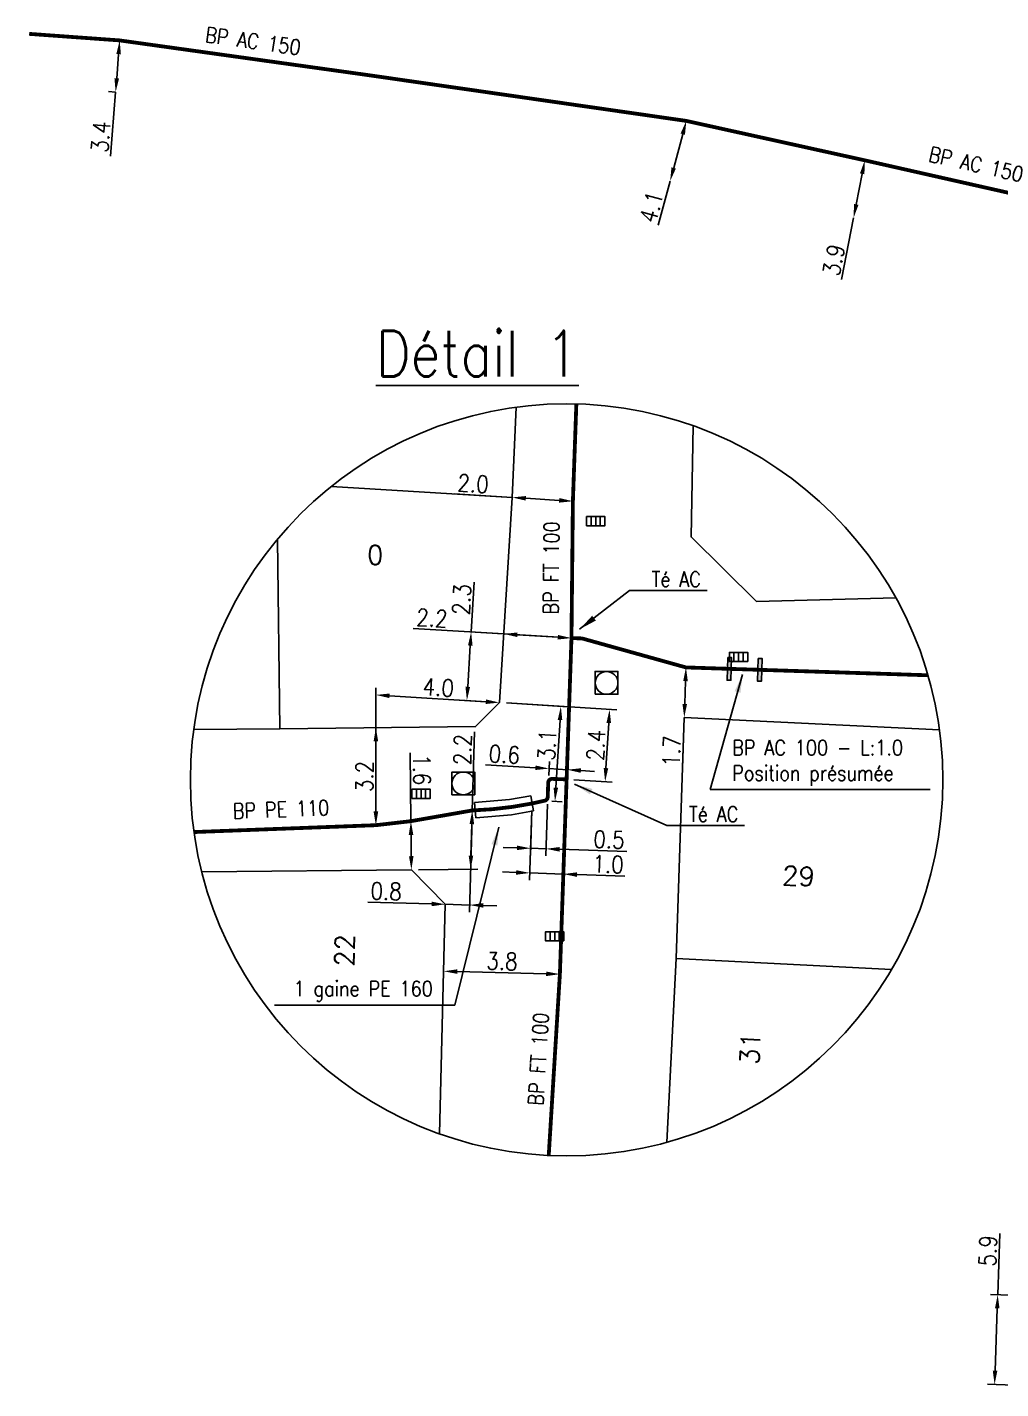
# Model space of a CAD drawing. Header units: millimetres. Extents: x 185000 to 186000, y 127990 to 129010.
# Drawn here: x 184999.9 to 185063.8, y 128136.2 to 128225.7 of the extents above; entities that cross this region are included whole.
import ezdxf
from ezdxf.enums import TextEntityAlignment as Align

# ---------------------------------------------------------------- set-up
doc = ezdxf.new("R2010")
doc.units = ezdxf.units.MM
doc.header["$PDMODE"] = 34
doc.linetypes.add('L_25_AP', pattern=[2000, 1000, 1000])
doc.layers.get('0').update_dxf_attribs({"linetype": 'CONTINUOUS'})
doc.layers.get('DEFPOINTS').update_dxf_attribs({"linetype": 'CONTINUOUS'})
doc.layers.add('L_150', color=1, linetype='CONTINUOUS')
doc.layers.add('L_900', color=7, linetype='CONTINUOUS')
doc.styles.get("Standard").update_dxf_attribs({"font": 'romans.shx', "width": 0.85})
doc.dimstyles.get("Standard").update_dxf_attribs({"dimtxt": 1.5, "dimasz": 1.2, "dimexe": 0.625, "dimexo": 0.625, "dimgap": 0.25, "dimtad": 1, "dimdec": 1, "dimzin": 0, "dimdsep": 46, "dimtxsty": 'Standard', "dimcen": -0.5, "dimadec": 0, "dimazin": 0, "dimtfac": 1, "dimtdec": 1, "dimtmove": 0, "dimatfit": 3, "dimfxl": 0, "dimtolj": 1, "dimtzin": 0, "dimarcsym": 0})

# ---------------------------------------------------------------- blocks, each defined once
blk = doc.blocks.new('*D214')
at = {"layer": 'DEFPOINTS', "color": 0, "linetype": 'Continuous', "transparency": 16777216}
for p in [(185005.946, 128224.823), (185005.681, 128221.433), (185005.681, 128221.433)]:
    blk.add_point(p, dxfattribs=at)
at = {"layer": 'L_150', "color": 0, "linetype": 'Continuous', "lineweight": -2, "transparency": 16777216}
for p, q in [((185005.946, 128224.823), (185005.478, 128224.859)), ((185005.876, 128223.925), (185005.751, 128222.33)), ((185005.681, 128221.433), (185005.214, 128221.469)), ((185005.681, 128221.433), (185005.352, 128217.222))]:
    blk.add_line(p, q, dxfattribs=at)
at = {"layer": 'L_150', "color": 0, "linetype": 'Continuous', "transparency": 16777216}
for points in [[(185005.726, 128223.937), (185006.025, 128223.914), (185005.946, 128224.823)], [(185005.601, 128222.342), (185005.901, 128222.319), (185005.681, 128221.433)]]:
    blk.add_solid(points, dxfattribs=at)
at = {"layer": 'L_150', "color": 0, "linetype": 'Continuous', "transparency": 16777216, "insert": (185004.699, 128218.488), "char_height": 1.125, "attachment_point": 5, "rotation": 85.53688}
blk.add_mtext('\\A1;3.4', dxfattribs=at)
blk = doc.blocks.new('*D2106')
at = {"layer": 'DEFPOINTS', "color": 0, "linetype": 'Continuous', "transparency": 16777216}
for p in [(185063.613, 128142.396), (185069.153, 128142.203), (185071.576, 128136.215)]:
    blk.add_point(p, dxfattribs=at)
at = {"layer": 'L_150', "color": 0, "linetype": 'Continuous', "lineweight": -2, "transparency": 16777216}
for p, q in [((185063.613, 128142.396), (185063.754, 128146.423)), ((185068.685, 128142.219), (185063.145, 128142.413)), ((185063.439, 128137.399), (185063.582, 128141.497)), ((185071.107, 128136.231), (185062.939, 128136.516))]:
    blk.add_line(p, q, dxfattribs=at)
at = {"layer": 'L_150', "color": 0, "linetype": 'Continuous', "transparency": 16777216}
for points in [[(185063.432, 128141.502), (185063.732, 128141.492), (185063.613, 128142.396)], [(185063.289, 128137.404), (185063.589, 128137.394), (185063.408, 128136.5)]]:
    blk.add_solid(points, dxfattribs=at)
at = {"layer": 'L_150', "color": 0, "linetype": 'Continuous', "transparency": 16777216, "insert": (185062.964, 128145.283), "char_height": 1.125, "attachment_point": 5, "rotation": 88.00261}
blk.add_mtext('\\A1;5.9', dxfattribs=at)
blk = doc.blocks.new('*D2126')
at = {"layer": 'DEFPOINTS', "color": 0, "linetype": 'Continuous', "transparency": 16777216}
for p in [(185054.883, 128216.942), (185054.15, 128213.163), (185054.15, 128213.163)]:
    blk.add_point(p, dxfattribs=at)
at = {"layer": 'L_150', "color": 0, "linetype": 'Continuous', "lineweight": -2, "transparency": 16777216}
for p, q in [((185054.712, 128216.059), (185054.321, 128214.046)), ((185054.15, 128213.163), (185053.362, 128209.105))]:
    blk.add_line(p, q, dxfattribs=at)
at = {"layer": 'L_150', "color": 0, "linetype": 'Continuous', "transparency": 16777216}
for points in [[(185054.565, 128216.087), (185054.859, 128216.03), (185054.883, 128216.942)], [(185054.174, 128214.075), (185054.468, 128214.018), (185054.15, 128213.163)]]:
    blk.add_solid(points, dxfattribs=at)
at = {"layer": 'L_150', "color": 0, "linetype": 'Continuous', "transparency": 16777216, "insert": (185052.848, 128210.393), "char_height": 1.125, "attachment_point": 5, "rotation": 79.01505}
blk.add_mtext('\\A1;3.9', dxfattribs=at)
blk = doc.blocks.new('*D2130')
at = {"layer": 'DEFPOINTS', "color": 0, "linetype": 'Continuous', "transparency": 16777216}
for p in [(185043.161, 128219.533), (185042.098, 128215.573), (185042.098, 128215.573)]:
    blk.add_point(p, dxfattribs=at)
at = {"layer": 'L_150', "color": 0, "linetype": 'Continuous', "lineweight": -2, "transparency": 16777216}
for p, q in [((185042.928, 128218.664), (185042.331, 128216.442)), ((185042.098, 128215.573), (185041.318, 128212.671))]:
    blk.add_line(p, q, dxfattribs=at)
at = {"layer": 'L_150', "color": 0, "linetype": 'Continuous', "transparency": 16777216}
for points in [[(185042.783, 128218.703), (185043.073, 128218.625), (185043.161, 128219.533)], [(185042.186, 128216.481), (185042.476, 128216.404), (185042.098, 128215.573)]]:
    blk.add_solid(points, dxfattribs=at)
at = {"layer": 'L_150', "color": 0, "linetype": 'Continuous', "transparency": 16777216, "insert": (185040.867, 128213.882), "char_height": 1.125, "attachment_point": 5, "rotation": 74.96774}
blk.add_mtext('\\A1;4.1', dxfattribs=at)
blk = doc.blocks.new('*D2175')
at = {"layer": 'DEFPOINTS', "color": 0, "linetype": 'Continuous', "transparency": 16777216}
for p in [(185027.22, 128163.652), (185027.22, 128163.652), (185034.858, 128163.462)]:
    blk.add_point(p, dxfattribs=at)
at = {"layer": 'L_900', "color": 0, "linetype": 'Continuous', "lineweight": -2, "transparency": 16777216}
blk.add_line((185033.958, 128163.484), (185028.12, 128163.63), dxfattribs=at)
at = {"layer": 'L_900', "color": 0, "linetype": 'Continuous', "transparency": 16777216}
for points in [[(185028.124, 128163.78), (185028.116, 128163.48), (185027.22, 128163.652)], [(185033.962, 128163.634), (185033.954, 128163.335), (185034.858, 128163.462)]]:
    blk.add_solid(points, dxfattribs=at)
at = {"layer": 'L_900', "color": 0, "linetype": 'Continuous', "transparency": 16777216, "insert": (185031.058, 128164.307), "char_height": 1.125, "attachment_point": 5, "rotation": 358.57568}
blk.add_mtext('\\A1;3.8', dxfattribs=at)
blk = doc.blocks.new('*D2176')
at = {"layer": 'DEFPOINTS', "color": 0, "linetype": 'Continuous', "transparency": 16777216}
for p in [(185035.619, 128185.547), (185028.751, 128181.441), (185030.89, 128181.31)]:
    blk.add_point(p, dxfattribs=at)
at = {"layer": 'L_900', "color": 0, "linetype": 'Continuous', "lineweight": -2, "transparency": 16777216}
for p, q in [((185029.029, 128185.953), (185029.23, 128189.225)), ((185035.152, 128185.576), (185028.561, 128185.982)), ((185028.806, 128182.34), (185028.974, 128185.055)), ((185030.422, 128181.338), (185028.283, 128181.47))]:
    blk.add_line(p, q, dxfattribs=at)
at = {"layer": 'L_900', "color": 0, "linetype": 'Continuous', "transparency": 16777216}
for points in [[(185028.824, 128185.064), (185029.123, 128185.045), (185029.029, 128185.953)], [(185028.657, 128182.349), (185028.956, 128182.33), (185028.751, 128181.441)]]:
    blk.add_solid(points, dxfattribs=at)
at = {"layer": 'L_900', "color": 0, "linetype": 'Continuous', "transparency": 16777216, "insert": (185028.409, 128188.084), "char_height": 1.125, "attachment_point": 5, "rotation": 86.47406}
blk.add_mtext('\\A1;2.3', dxfattribs=at)
blk = doc.blocks.new('*D2177')
at = {"layer": 'DEFPOINTS', "color": 0, "linetype": 'Continuous', "transparency": 16777216}
for p in [(185031.168, 128185.821), (185031.168, 128185.821), (185035.619, 128185.547)]:
    blk.add_point(p, dxfattribs=at)
at = {"layer": 'L_900', "color": 0, "linetype": 'Continuous', "lineweight": -2, "transparency": 16777216}
for p, q in [((185031.168, 128185.821), (185025.226, 128186.187)), ((185034.721, 128185.602), (185032.066, 128185.766))]:
    blk.add_line(p, q, dxfattribs=at)
at = {"layer": 'L_900', "color": 0, "linetype": 'Continuous', "transparency": 16777216}
for points in [[(185032.075, 128185.915), (185032.057, 128185.616), (185031.168, 128185.821)], [(185034.73, 128185.752), (185034.712, 128185.452), (185035.619, 128185.547)]]:
    blk.add_solid(points, dxfattribs=at)
at = {"layer": 'L_900', "color": 0, "linetype": 'Continuous', "transparency": 16777216, "insert": (185026.46, 128186.863), "char_height": 1.125, "attachment_point": 5, "rotation": 356.47406}
blk.add_mtext('\\A1;2.2', dxfattribs=at)
blk = doc.blocks.new('*D2178')
at = {"layer": 'DEFPOINTS', "color": 0, "linetype": 'Continuous', "transparency": 16777216}
for p in [(185031.72, 128194.788), (185031.72, 128194.788), (185035.712, 128194.542)]:
    blk.add_point(p, dxfattribs=at)
at = {"layer": 'L_900', "color": 0, "linetype": 'Continuous', "lineweight": -2, "transparency": 16777216}
for p, q in [((185031.72, 128194.788), (185027.926, 128195.021)), ((185034.814, 128194.597), (185032.618, 128194.732))]:
    blk.add_line(p, q, dxfattribs=at)
at = {"layer": 'L_900', "color": 0, "linetype": 'Continuous', "transparency": 16777216}
for points in [[(185032.627, 128194.882), (185032.609, 128194.583), (185031.72, 128194.788)], [(185034.823, 128194.747), (185034.805, 128194.447), (185035.712, 128194.542)]]:
    blk.add_solid(points, dxfattribs=at)
at = {"layer": 'L_900', "color": 0, "linetype": 'Continuous', "transparency": 16777216, "insert": (185029.159, 128195.697), "char_height": 1.125, "attachment_point": 5, "rotation": 356.47406}
blk.add_mtext('\\A1;2.0', dxfattribs=at)
blk = doc.blocks.new('*D2179')
at = {"layer": 'DEFPOINTS', "color": 0, "linetype": 'Continuous', "transparency": 16777216}
for p in [(185043.139, 128183.618), (185043.026, 128180.32), (185043.026, 128180.32)]:
    blk.add_point(p, dxfattribs=at)
at = {"layer": 'L_900', "color": 0, "linetype": 'Continuous', "lineweight": -2, "transparency": 16777216}
for p, q in [((185043.108, 128182.718), (185043.057, 128181.219)), ((185043.026, 128180.32), (185042.911, 128176.968))]:
    blk.add_line(p, q, dxfattribs=at)
at = {"layer": 'L_900', "color": 0, "linetype": 'Continuous', "transparency": 16777216}
for points in [[(185042.958, 128182.723), (185043.258, 128182.713), (185043.139, 128183.618)], [(185042.907, 128181.224), (185043.207, 128181.214), (185043.026, 128180.32)]]:
    blk.add_solid(points, dxfattribs=at)
at = {"layer": 'L_900', "color": 0, "linetype": 'Continuous', "transparency": 16777216, "insert": (185042.2, 128178.114), "char_height": 1.125, "attachment_point": 5, "rotation": 88.03977}
blk.add_mtext('\\A1;1.7', dxfattribs=at)
blk = doc.blocks.new('*D2180')
at = {"layer": 'DEFPOINTS', "color": 0, "linetype": 'Continuous', "transparency": 16777216}
for p in [(185030.89, 128181.31), (185030.89, 128181.31), (185022.773, 128173.251)]:
    blk.add_point(p, dxfattribs=at)
at = {"layer": 'L_900', "color": 0, "linetype": 'Continuous', "lineweight": -2, "transparency": 16777216}
for p, q in [((185022.773, 128173.721), (185022.773, 128182.279)), ((185023.671, 128181.754), (185029.992, 128181.365))]:
    blk.add_line(p, q, dxfattribs=at)
at = {"layer": 'L_900', "color": 0, "linetype": 'Continuous', "transparency": 16777216}
for points in [[(185023.68, 128181.904), (185023.662, 128181.605), (185022.773, 128181.81)], [(185030.001, 128181.515), (185029.982, 128181.215), (185030.89, 128181.31)]]:
    blk.add_solid(points, dxfattribs=at)
at = {"layer": 'L_900', "color": 0, "linetype": 'Continuous', "transparency": 16777216, "insert": (185026.877, 128182.308), "char_height": 1.125, "attachment_point": 5, "rotation": 356.47406}
blk.add_mtext('\\A1;4.0', dxfattribs=at)
blk = doc.blocks.new('*D2181')
at = {"layer": 'DEFPOINTS', "color": 0, "linetype": 'Continuous', "transparency": 16777216}
for p in [(185025.073, 128173.515), (185025.104, 128170.316), (185025.104, 128170.316)]:
    blk.add_point(p, dxfattribs=at)
at = {"layer": 'L_900', "color": 0, "linetype": 'Continuous', "lineweight": -2, "transparency": 16777216}
for p, q in [((185025.073, 128173.515), (185025.029, 128178.011)), ((185025.095, 128171.216), (185025.081, 128172.615))]:
    blk.add_line(p, q, dxfattribs=at)
at = {"layer": 'L_900', "color": 0, "linetype": 'Continuous', "transparency": 16777216}
for points in [[(185025.231, 128172.617), (185024.931, 128172.614), (185025.073, 128173.515)], [(185025.245, 128171.217), (185024.945, 128171.214), (185025.104, 128170.316)]]:
    blk.add_solid(points, dxfattribs=at)
at = {"layer": 'L_900', "color": 0, "linetype": 'Continuous', "transparency": 16777216, "insert": (185025.79, 128176.898), "char_height": 1.125, "attachment_point": 5, "rotation": 270.55939}
blk.add_mtext('\\A1;1.6', dxfattribs=at)
blk = doc.blocks.new('*D2182')
at = {"layer": 'DEFPOINTS', "color": 0, "linetype": 'Continuous', "transparency": 16777216}
for p in [(185030.89, 128181.31), (185038.122, 128180.864), (185035.299, 128176.261)]:
    blk.add_point(p, dxfattribs=at)
at = {"layer": 'L_900', "color": 0, "linetype": 'Continuous', "lineweight": -2, "transparency": 16777216}
for p, q in [((185031.358, 128181.281), (185038.589, 128180.835)), ((185037.884, 128177.004), (185038.066, 128179.966)), ((185035.767, 128176.233), (185038.296, 128176.077))]:
    blk.add_line(p, q, dxfattribs=at)
at = {"layer": 'L_900', "color": 0, "linetype": 'Continuous', "transparency": 16777216}
for points in [[(185037.917, 128179.975), (185038.216, 128179.957), (185038.122, 128180.864)], [(185037.734, 128177.013), (185038.034, 128176.995), (185037.829, 128176.106)]]:
    blk.add_solid(points, dxfattribs=at)
at = {"layer": 'L_900', "color": 0, "linetype": 'Continuous', "transparency": 16777216, "insert": (185037.225, 128178.51), "char_height": 1.125, "attachment_point": 5, "rotation": 86.47607}
blk.add_mtext('\\A1;2.4', dxfattribs=at)
blk = doc.blocks.new('*D2183')
at = {"layer": 'DEFPOINTS', "color": 0, "linetype": 'Continuous', "transparency": 16777216}
for p in [(185035.339, 128176.898), (185034.092, 128176.053), (185035.298, 128176.229)]:
    blk.add_point(p, dxfattribs=at)
at = {"layer": 'L_900', "color": 0, "linetype": 'Continuous', "lineweight": -2, "transparency": 16777216}
for p, q in [((185033.25, 128177.026), (185029.978, 128177.228)), ((185034.121, 128176.521), (185034.177, 128177.439)), ((185035.339, 128176.898), (185034.148, 128176.971)), ((185035.327, 128176.697), (185035.368, 128177.366)), ((185036.238, 128176.842), (185037.136, 128176.787))]:
    blk.add_line(p, q, dxfattribs=at)
at = {"layer": 'L_900', "color": 0, "linetype": 'Continuous', "transparency": 16777216}
for points in [[(185033.259, 128177.176), (185033.241, 128176.877), (185034.148, 128176.971)], [(185036.247, 128176.992), (185036.228, 128176.693), (185035.339, 128176.898)]]:
    blk.add_solid(points, dxfattribs=at)
at = {"layer": 'L_900', "color": 0, "linetype": 'Continuous', "transparency": 16777216, "insert": (185031.211, 128177.903), "char_height": 1.125, "attachment_point": 5, "rotation": 356.47607}
blk.add_mtext('\\A1;0.6', dxfattribs=at)
blk = doc.blocks.new('*D2184')
at = {"layer": 'DEFPOINTS', "color": 0, "linetype": 'Continuous', "transparency": 16777216}
for p in [(185030.89, 128181.31), (185034.921, 128181.061), (185033.863, 128174.862)]:
    blk.add_point(p, dxfattribs=at)
at = {"layer": 'L_900', "color": 0, "linetype": 'Continuous', "lineweight": -2, "transparency": 16777216}
for p, q in [((185031.358, 128181.281), (185035.389, 128181.033)), ((185034.592, 128175.718), (185034.866, 128180.163)), ((185034.331, 128174.833), (185035.004, 128174.791))]:
    blk.add_line(p, q, dxfattribs=at)
at = {"layer": 'L_900', "color": 0, "linetype": 'Continuous', "transparency": 16777216}
for points in [[(185034.716, 128180.172), (185035.015, 128180.154), (185034.921, 128181.061)], [(185034.442, 128175.728), (185034.742, 128175.709), (185034.537, 128174.82)]]:
    blk.add_solid(points, dxfattribs=at)
at = {"layer": 'L_900', "color": 0, "linetype": 'Continuous', "transparency": 16777216, "insert": (185034.013, 128178.524), "char_height": 1.125, "attachment_point": 5, "rotation": 86.47607}
blk.add_mtext('\\A1;3.1', dxfattribs=at)
blk = doc.blocks.new('*D2185')
at = {"layer": 'DEFPOINTS', "color": 0, "linetype": 'Continuous', "transparency": 16777216}
for p in [(185034.059, 128175.097), (185033.042, 128174.679), (185033.941, 128171.697)]:
    blk.add_point(p, dxfattribs=at)
at = {"layer": 'L_900', "color": 0, "linetype": 'Continuous', "lineweight": -2, "transparency": 16777216}
for p, q in [((185033.025, 128174.21), (185032.923, 128171.263)), ((185034.042, 128174.628), (185033.924, 128171.229)), ((185032.04, 128171.763), (185031.14, 128171.794)), ((185032.939, 128171.732), (185033.941, 128171.697)), ((185034.84, 128171.666), (185039.248, 128171.513))]:
    blk.add_line(p, q, dxfattribs=at)
at = {"layer": 'L_900', "color": 0, "linetype": 'Continuous', "transparency": 16777216}
for points in [[(185032.045, 128171.913), (185032.035, 128171.613), (185032.939, 128171.732)], [(185034.845, 128171.816), (185034.835, 128171.516), (185033.941, 128171.697)]]:
    blk.add_solid(points, dxfattribs=at)
at = {"layer": 'L_900', "color": 0, "linetype": 'Continuous', "transparency": 16777216, "insert": (185038.085, 128172.304), "char_height": 1.125, "attachment_point": 5, "rotation": 358.01036}
blk.add_mtext('\\A1;0.5', dxfattribs=at)
blk = doc.blocks.new('*D2186')
at = {"layer": 'DEFPOINTS', "color": 0, "linetype": 'Continuous', "transparency": 16777216}
for p in [(185033.042, 128174.679), (185035.171, 128172.545), (185035.084, 128170.037)]:
    blk.add_point(p, dxfattribs=at)
at = {"layer": 'L_900', "color": 0, "linetype": 'Continuous', "lineweight": -2, "transparency": 16777216}
for p, q in [((185033.025, 128174.21), (185032.867, 128169.645)), ((185035.155, 128172.077), (185035.068, 128169.568)), ((185031.984, 128170.144), (185031.084, 128170.176)), ((185032.883, 128170.113), (185035.084, 128170.037)), ((185035.983, 128170.005), (185039.123, 128169.896))]:
    blk.add_line(p, q, dxfattribs=at)
at = {"layer": 'L_900', "color": 0, "linetype": 'Continuous', "transparency": 16777216}
for points in [[(185031.989, 128170.294), (185031.978, 128169.994), (185032.883, 128170.113)], [(185035.989, 128170.155), (185035.978, 128169.855), (185035.084, 128170.037)]]:
    blk.add_solid(points, dxfattribs=at)
at = {"layer": 'L_900', "color": 0, "linetype": 'Continuous', "transparency": 16777216, "insert": (185038.029, 128170.685), "char_height": 1.125, "attachment_point": 5, "rotation": 358.01036}
blk.add_mtext('\\A1;1.0', dxfattribs=at)
blk = doc.blocks.new('*D2187')
at = {"layer": 'DEFPOINTS', "color": 0, "linetype": 'Continuous', "transparency": 16777216}
for p in [(185029.103, 128174.22), (185027.33, 128168.052), (185027.33, 128168.052)]:
    blk.add_point(p, dxfattribs=at)
at = {"layer": 'L_900', "color": 0, "linetype": 'Continuous', "lineweight": -2, "transparency": 16777216}
for p, q in [((185029.089, 128173.751), (185028.912, 128167.538)), ((185026.43, 128168.077), (185022.236, 128168.197)), ((185028.926, 128168.006), (185027.33, 128168.052)), ((185029.825, 128167.98), (185030.725, 128167.955))]:
    blk.add_line(p, q, dxfattribs=at)
at = {"layer": 'L_900', "color": 0, "linetype": 'Continuous', "transparency": 16777216}
for points in [[(185026.435, 128168.227), (185026.426, 128167.927), (185027.33, 128168.052)], [(185029.83, 128168.13), (185029.821, 128167.831), (185028.926, 128168.006)]]:
    blk.add_solid(points, dxfattribs=at)
at = {"layer": 'L_900', "color": 0, "linetype": 'Continuous', "transparency": 16777216, "insert": (185023.447, 128168.913), "char_height": 1.125, "attachment_point": 5, "rotation": 358.36813}
blk.add_mtext('\\A1;0.8', dxfattribs=at)
blk = doc.blocks.new('*D2188')
at = {"layer": 'DEFPOINTS', "color": 0, "linetype": 'Continuous', "transparency": 16777216}
for p in [(185029.103, 128174.22), (185025.104, 128170.316), (185028.993, 128170.354)]:
    blk.add_point(p, dxfattribs=at)
at = {"layer": 'L_900', "color": 0, "linetype": 'Continuous', "lineweight": -2, "transparency": 16777216}
for p, q in [((185029.103, 128174.22), (185029.25, 128179.386)), ((185029.018, 128171.253), (185029.077, 128173.32)), ((185025.573, 128170.32), (185029.462, 128170.358))]:
    blk.add_line(p, q, dxfattribs=at)
at = {"layer": 'L_900', "color": 0, "linetype": 'Continuous', "transparency": 16777216}
for points in [[(185028.927, 128173.325), (185029.227, 128173.316), (185029.103, 128174.22)], [(185028.868, 128171.257), (185029.168, 128171.249), (185028.993, 128170.354)]]:
    blk.add_solid(points, dxfattribs=at)
at = {"layer": 'L_900', "color": 0, "linetype": 'Continuous', "transparency": 16777216, "insert": (185028.466, 128178.218), "char_height": 1.125, "attachment_point": 5, "rotation": 88.36813}
blk.add_mtext('\\A1;2.2', dxfattribs=at)
blk = doc.blocks.new('*D2189')
at = {"layer": 'DEFPOINTS', "color": 0, "linetype": 'Continuous', "transparency": 16777216}
for p in [(185022.773, 128179.651), (185022.773, 128179.651), (185022.773, 128173.251)]:
    blk.add_point(p, dxfattribs=at)
at = {"layer": 'L_900', "color": 0, "linetype": 'Continuous', "lineweight": -2, "transparency": 16777216}
blk.add_line((185022.773, 128174.151), (185022.773, 128178.751), dxfattribs=at)
at = {"layer": 'L_900', "color": 0, "linetype": 'Continuous', "transparency": 16777216}
for points in [[(185022.623, 128178.751), (185022.923, 128178.751), (185022.773, 128179.651)], [(185022.623, 128174.151), (185022.923, 128174.151), (185022.773, 128173.251)]]:
    blk.add_solid(points, dxfattribs=at)
at = {"layer": 'L_900', "color": 0, "linetype": 'Continuous', "transparency": 16777216, "insert": (185022.023, 128176.451), "char_height": 1.125, "attachment_point": 5, "rotation": 90}
blk.add_mtext('\\A1;3.2', dxfattribs=at)
blk = doc.blocks.new('L_340_19')
at = {"linetype": 'Continuous'}
blk.add_hatch(color=0, dxfattribs=at).paths.add_polyline_path([(0.125, 0.75), (-0.125, 0.75), (-0.125, -0.75), (0.125, -0.75)])
at = {"color": 0, "linetype": 'Continuous'}
blk.add_lwpolyline([(-0.125, 0.75), (0.125, 0.75), (0.125, -0.75), (-0.125, -0.75)], close=True, dxfattribs=at)
at = {"color": 0, "linetype": 'Continuous', "width": 0.75}
for tag, height, flags, p in [('TR', 1, 8, (0, 1.981)), ('DEF_LEG', 1.2, 3, (0, -5)), ('DEF_COUP', 1.2, 3, (0, -7.5)), ('DEF_TYPE', 1.2, 3, (0, -10))]:
    blk.add_attdef(tag, text='', height=height, dxfattribs=dict(at, flags=flags)).set_placement(p, align=Align.MIDDLE)

msp = doc.modelspace()

# ---------------------------------------------------------------- linework, layer by layer
at = {"layer": 'L_150', "linetype": 'L_25_AP', "const_width": 0.25, "flags": 128}
msp.add_lwpolyline([(185000, 128225.253), (185005.946, 128224.823), (185022.217, 128222.55), (185043.161, 128219.533), (185043.161, 128219.533), (185054.883, 128216.942), (185070.965, 128213.307), (185073.145, 128213.086), (185075.369, 128212.861), (185082.245, 128212.524), (185088.405, 128212.246), (185088.405, 128212.246), (185094.261, 128211.917), (185094.261, 128211.917), (185106.075, 128211.139), (185106.075, 128211.139), (185113.847, 128211.184), (185120.046, 128211.064), (185120.455, 128211.057), (185125.926, 128210.961), (185129.275, 128210.902), (185132.667, 128211.861), (185138.655, 128211.684), (185144.574, 128211.641), (185148.656, 128211.416), (185148.656, 128211.416), (185149.957, 128211.459), (185150.508, 128211.359), (185150.918, 128211.284), (185151.331, 128211.209)], dxfattribs=at)
at = {"layer": 'L_900', "color": 252}
for p, q in [((185019.854, 128195.519), (185031.72, 128194.788)), ((185036.912, 128192.926), (185036.912, 128193.526)), ((185037.212, 128192.926), (185037.212, 128193.526)), ((185037.512, 128192.926), (185037.512, 128193.526)), ((185016.301, 128192.032), (185016.454, 128179.578)), ((185046.292, 128184.01), (185046.292, 128184.61)), ((185046.592, 128184.01), (185046.592, 128184.61)), ((185046.892, 128184.01), (185046.892, 128184.61)), ((185025.44, 128175.01), (185025.44, 128175.61)), ((185025.74, 128175.01), (185025.74, 128175.61)), ((185026.04, 128175.01), (185026.04, 128175.61)), ((185034.216, 128165.648), (185034.216, 128166.248)), ((185034.516, 128165.648), (185034.516, 128166.248)), ((185034.816, 128165.648), (185034.816, 128166.248)), ((185056.639, 128163.772), (185042.484, 128164.484))]:
    msp.add_line(p, q, dxfattribs=at)
at = {"layer": 'L_900', "color": 7, "linetype": 'CONTINUOUS'}
for p, q in [((185031.556, 128174.934), (185029.244, 128174.734)), ((185032.958, 128175.171), (185031.556, 128174.934)), ((185032.958, 128175.171), (185033.042, 128174.679)), ((185029.244, 128174.734), (185029.287, 128174.236)), ((185029.33, 128173.737), (185029.287, 128174.236)), ((185033.125, 128174.186), (185031.683, 128173.941)), ((185033.125, 128174.186), (185033.042, 128174.679)), ((185031.683, 128173.941), (185029.33, 128173.737))]:
    msp.add_line(p, q, dxfattribs=at)
at = {"layer": 'L_900', "color": 1, "linetype": 'Continuous', "ltscale": 0.5, "const_width": 0.25, "flags": 128}
for points in [[(185034.125, 128151.546), (185034.858, 128163.462), (185035.171, 128172.545), (185035.299, 128176.261), (185035.619, 128185.547), (185035.712, 128194.542), (185035.939, 128200.932)], [(185045.989, 128183.525), (185043.139, 128183.618), (185036.314, 128185.523), (185035.619, 128185.547)], [(185047.988, 128183.461), (185045.989, 128183.525)], [(185059.033, 128183.103), (185047.988, 128183.461)]]:
    msp.add_lwpolyline(points, dxfattribs=at)
at = {"layer": 'L_900', "color": 252}
for points in [[(185010.809, 128179.531), (185016.454, 128179.578), (185029.326, 128179.728), (185030.89, 128181.31), (185031.72, 128194.788), (185031.98, 128200.716)], [(185010.809, 128179.531), (185016.454, 128179.578), (185029.326, 128179.728), (185030.89, 128181.31), (185031.72, 128194.788), (185031.98, 128200.716)], [(185043.603, 128199.502), (185043.478, 128192.19), (185047.78, 128187.948), (185056.915, 128188.201)], [(185041.877, 128152.41), (185042.484, 128164.484), (185043.026, 128180.32), (185059.79, 128179.509)], [(185011.339, 128170.181), (185025.104, 128170.316), (185027.33, 128168.052), (185026.954, 128152.97)]]:
    msp.add_lwpolyline(points, dxfattribs=at)
for points in [[(185037.712, 128192.926), (185036.612, 128192.926), (185036.612, 128193.526), (185037.712, 128193.526), (185037.812, 128193.526), (185037.812, 128192.926)], [(185047.092, 128184.01), (185045.992, 128184.01), (185045.992, 128184.61), (185047.092, 128184.61), (185047.192, 128184.61), (185047.192, 128184.01)], [(185037.172, 128181.854), (185037.172, 128183.354), (185038.672, 128183.354), (185038.672, 128181.854)], [(185029.266, 128175.246), (185027.766, 128175.246), (185027.766, 128176.746), (185029.266, 128176.746)], [(185026.24, 128175.01), (185025.14, 128175.01), (185025.14, 128175.61), (185026.24, 128175.61), (185026.34, 128175.61), (185026.34, 128175.01)], [(185035.116, 128165.648), (185035.116, 128166.248), (185035.016, 128166.248), (185033.916, 128166.248), (185033.916, 128165.648), (185035.016, 128165.648)]]:
    msp.add_lwpolyline(points, close=True, dxfattribs=at)
at = {"layer": 'L_900', "color": 1, "linetype": 'Continuous', "ltscale": 0.5, "const_width": 0.25, "flags": 128}
msp.add_lwpolyline([(185010.826, 128172.8), (185022.773, 128173.251), (185025.073, 128173.515), (185029.103, 128174.22, 0.04098), (185033.042, 128174.679), (185033.863, 128174.862, 0.341739), (185034.059, 128175.097), (185034.092, 128176.053, -0.414214), (185034.35, 128176.294), (185035.299, 128176.261)], format="xyb", dxfattribs=at)
at = {"layer": 'L_900'}
msp.add_circle((185035.298, 128176.229), 24.711, dxfattribs=at)
at = {"layer": 'L_900', "color": 252}
for centre in [(185037.922, 128182.604), (185028.516, 128175.996)]:
    msp.add_ellipse(centre, major_axis=(-0.53, 0.53), ratio=1, start_param=3.926991, end_param=10.210176, dxfattribs=at)

# ---------------------------------------------------------------- block references
at = {"layer": 'L_900', "rotation": 358.1469833605163}
for p in [(185045.989, 128183.525), (185047.988, 128183.461)]:
    msp.add_blockref('L_340_19', p, dxfattribs=at)

# ---------------------------------------------------------------- texts
at = {"layer": 'L_150', "linetype": 'Continuous', "width": 0.85}
for rotation, p in [(352.05082, (185014.705, 128224.779)), (347.26249, (185062.202, 128216.681))]:
    msp.add_text('BP AC 150', height=1, rotation=rotation, dxfattribs=at).set_placement(p, align=Align.MIDDLE)
at = {"layer": 'L_900', "color": 1, "linetype": 'Continuous', "width": 0.85}
for s, rotation, p in [('BP FT 100', 89.40833, (185034.285, 128190.156)), ('BP PE 110', 2.16475, (185016.543, 128174.293)), ('BP FT 100', 86.47927, (185033.448, 128157.876))]:
    msp.add_text(s, height=1, rotation=rotation, dxfattribs=at).set_placement(p, align=Align.MIDDLE)
at = {"layer": 'L_900', "color": 252}
for s, rotation, p in [('0', 0.6936, (185022.731, 128191.006)), ('29', 357.14681, (185050.535, 128169.909)), ('22', 88.57004, (185020.719, 128165.021)), ('31', 87.12474, (185047.355, 128158.583))]:
    msp.add_text(s, height=1.25, rotation=rotation, dxfattribs=at).set_placement(p, align=Align.MIDDLE)
at = {"layer": 'L_900', "insert": (185022.762, 128205.742), "char_height": 3, "attachment_point": 1}
msp.add_mtext_dynamic_manual_height_columns('{\\LDétail 1}', width=15.73873, gutter_width=5, heights=[0], dxfattribs=at)
at = {"layer": 'L_900', "color": 1, "linetype": 'Continuous', "char_height": 1, "attachment_point": 4}
for s, insert in [('Té AC', (185040.88, 128189.413)), ('BP AC 100 - L:1.0\\PPosition présumée', (185046.175, 128177.343)), ('Té AC', (185043.338, 128173.978))]:
    msp.add_mtext(s, dxfattribs=dict(at, insert=insert))
at = {"layer": 'L_900', "linetype": 'Continuous', "insert": (185026.513, 128162.342), "char_height": 1, "attachment_point": 6}
msp.add_mtext('1 gaine PE 160', dxfattribs=at)

# ---------------------------------------------------------------- dimensions: what is measured, and where the dimension line sits
at = {"layer": 'L_150', "linetype": 'Continuous'}
for base, p1, p2, angle, override, picture, middle in [((185005.681, 128221.433), (185005.946, 128224.823), (185005.681, 128221.433), 85.53688, {"dimscale": 0.75, "dimexo": 0}, '*D214', (185005.447, 128218.43)), ((185042.098, 128215.573), (185043.161, 128219.533), (185042.098, 128215.573), 74.96774, {"dimscale": 0.75}, '*D2130', (185041.591, 128213.687)), ((185054.14971, 128213.16258), (185054.88333, 128216.94204), (185054.14971, 128213.16258), 79.01505, {"dimscale": 0.75}, '*D2126', (185053.58444, 128210.25042)), ((185063.613, 128142.396), (185071.576, 128136.215), (185069.153, 128142.203), 268.00261, {"dimscale": 0.75}, '*D2106', (185063.713, 128145.257))]:
    dim = msp.add_linear_dim(base=base, p1=p1, p2=p2, angle=angle, dimstyle='Standard', override=override, dxfattribs=at)
    dim.commit()
    dim.dimension.update_dxf_attribs({"geometry": picture, "text_midpoint": middle, "dimtype": 160})
at = {"layer": 'L_900', "color": 1, "linetype": 'Continuous'}
for base, p1, p2, angle, text, override, picture, middle in [((185031.72, 128194.788), (185035.712, 128194.542), (185031.72, 128194.788), 356.47406, '2.0', {"dimscale": 0.75}, '*D2178', (185029.113, 128194.948)), ((185028.751, 128181.441), (185035.619, 128185.547), (185030.89, 128181.31), 86.47406, '2.3', {"dimscale": 0.75}, '*D2176', (185029.157, 128188.038)), ((185031.168, 128185.821), (185035.619, 128185.547), (185031.168, 128185.821), 356.47406, '2.2', {"dimscale": 0.75}, '*D2177', (185026.413, 128186.114)), ((185043.026, 128180.32), (185043.139, 128183.618), (185043.026, 128180.32), 88.03977, '1.7', {"dimscale": 0.75}, '*D2179', (185042.949, 128178.088)), ((185038.122, 128180.864), (185035.299, 128176.261), (185030.89, 128181.31), 266.47607, '2.4', {"dimscale": 0.75}, '*D2182', (185037.974, 128178.464)), ((185034.921, 128181.061), (185033.863, 128174.862), (185030.89, 128181.31), 266.47607, '3.1', {"dimscale": 0.75, "dimatfit": 0}, '*D2184', (185034.762, 128178.478)), ((185028.993, 128170.354), (185029.103, 128174.22), (185025.104, 128170.316), 88.36813, '2.2', {"dimscale": 0.75}, '*D2188', (185029.216, 128178.197)), ((185035.339, 128176.898), (185034.092, 128176.053), (185035.298, 128176.229), 176.47607, '0.6', {"dimscale": 0.75, "dimatfit": 0}, '*D2183', (185031.165, 128177.155)), ((185025.104, 128170.316), (185025.073, 128173.515), (185025.104, 128170.316), 90.55939, '1.6', {"dimscale": 0.75}, '*D2181', (185025.04, 128176.89)), ((185027.33, 128168.052), (185029.103, 128174.22), (185027.33, 128168.052), 358.36813, '0.8', {"dimscale": 0.75, "dimatfit": 0}, '*D2187', (185023.425, 128168.163))]:
    dim = msp.add_linear_dim(base=base, p1=p1, p2=p2, angle=angle, text=text, dimstyle='Standard', override=override, dxfattribs=at)
    dim.commit()
    dim.dimension.update_dxf_attribs({"geometry": picture, "text_midpoint": middle, "dimtype": 160})
for base, p1, p2, angle, text, override, picture, middle in [((185030.89, 128181.31), (185022.773, 128173.251), (185030.89, 128181.31), 176.47406, '4.0', {"dimscale": 0.75}, '*D2180', (185026.877, 128182.308)), ((185022.773, 128179.651), (185022.773, 128173.251), (185022.773, 128179.651), 270, '3.2', {"dimscale": 0.75, "dimlfac": 1, "dimlunit": 2, "dimatfit": 0}, '*D2189', (185022.023, 128176.451)), ((185027.22, 128163.652), (185034.858, 128163.462), (185027.22, 128163.652), 358.57568, '3.8', {"dimscale": 0.75}, '*D2175', (185031.058, 128164.307))]:
    dim = msp.add_linear_dim(base=base, p1=p1, p2=p2, angle=angle, text=text, dimstyle='Standard', override=override, dxfattribs=at)
    dim.commit()
    dim.dimension.update_dxf_attribs({"geometry": picture, "text_midpoint": middle})
at = {"layer": 'L_900', "linetype": 'Continuous'}
for base, p2, text, picture, middle in [((185033.941, 128171.697), (185034.059, 128175.097), '0.5', '*D2185', (185038.059, 128171.554)), ((185035.084, 128170.037), (185035.171, 128172.545), '1.0', '*D2186', (185038.003, 128169.935))]:
    dim = msp.add_linear_dim(base=base, p1=(185033.042, 128174.679), p2=p2, angle=178.01036, text=text, dimstyle='Standard', override={"dimscale": 0.75, "dimatfit": 0}, dxfattribs=at)
    dim.commit()
    dim.dimension.update_dxf_attribs({"geometry": picture, "text_midpoint": middle, "dimtype": 160})

# ---------------------------------------------------------------- leaders
at = {"layer": 'L_900', "color": 1, "linetype": 'Continuous', "annotation_type": 0, "has_hookline": 1, "hookline_direction": 0}
for points, text_width in [([(185036.151, 128186.123), (185039.43, 128188.663), (185040.63, 128188.663)], 3.643), ([(185046.855, 128183.162), (185044.725, 128175.593), (185045.925, 128175.593)], 12.993), ([(185035.822, 128175.944), (185041.888, 128173.228), (185043.088, 128173.228)], 3.643)]:
    msp.add_leader(points, dimstyle='Standard', dxfattribs=dict(at, text_width=text_width))
at = {"layer": 'L_900', "linetype": 'Continuous', "annotation_type": 0, "has_hookline": 1, "hookline_direction": 1, "text_width": 10.402}
msp.add_leader([(185030.849, 128173.124), (185027.963, 128161.425), (185026.763, 128161.425)], dimstyle='Standard', dxfattribs=at)

doc.saveas('drawing.dxf')
